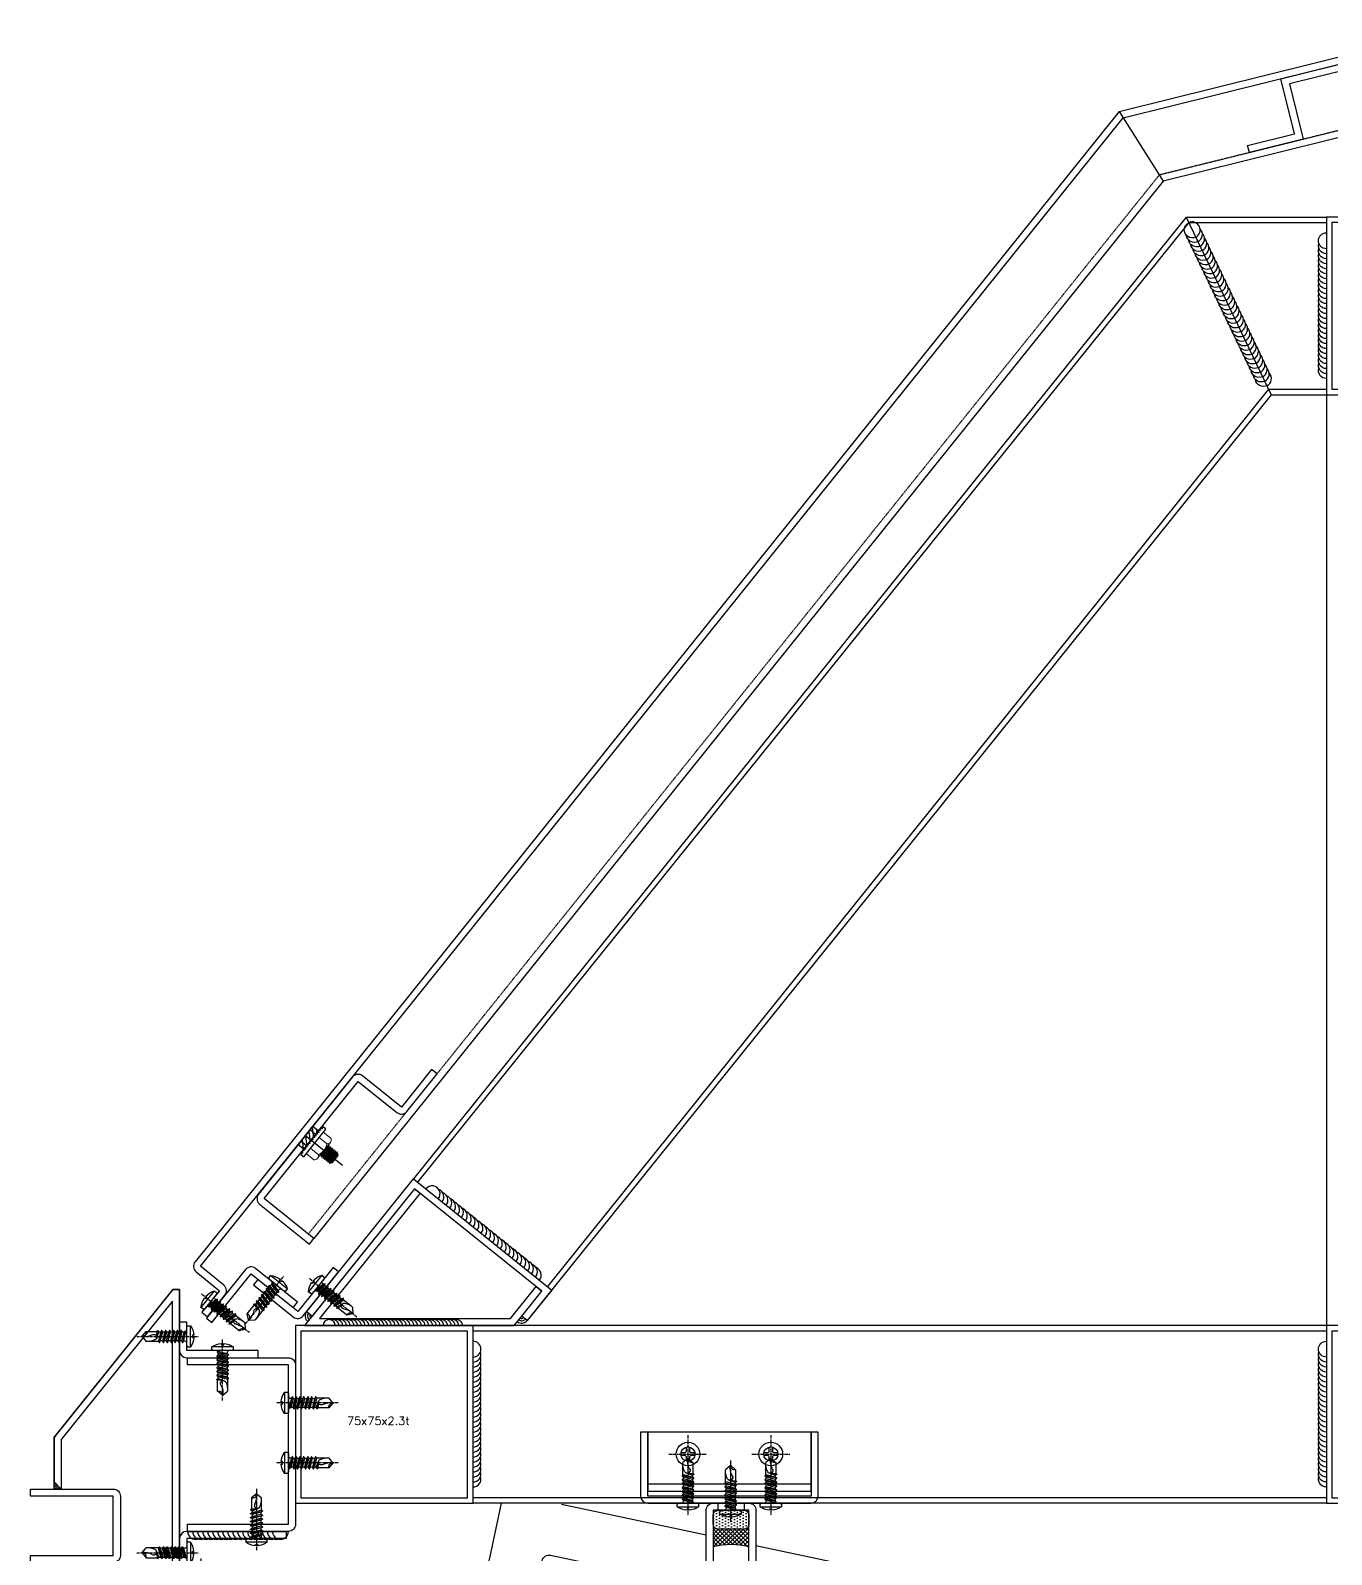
# Model space of a CAD drawing. Extents: x -3378 to 102197, y -3799 to 48702.
# Drawn here: x 85036 to 85586, y 9096 to 9740 of the extents above; entities that cross this region are included whole.
import ezdxf

# ---------------------------------------------------------------- set-up
doc = ezdxf.new("R2010")
doc.units = 0
doc.linetypes.add('CENTER', pattern=[2, 1.25, -0.25, 0.25, -0.25])
doc.linetypes.add('HIDDEN', pattern=[0.375, 0.25, -0.125])
for name, color, linetype in [('11', 11, 'Continuous'), ('24WELD', 55, 'Continuous'), ('3', 3, 'Continuous'), ('4', 4, 'Continuous'), ('6', 6, 'Continuous'), ('ARR', 6, 'Continuous'), ('BCM-DIM', 54, 'Continuous'), ('BCM-draft', 252, 'Continuous'), ('BCM-EXT', 2, 'Continuous'), ('BCM-SIL', 8, 'Continuous'), ('CL', 14, 'CENTER'), ('GM_SECT_15', 15, 'Continuous'), ('螺絲 固定五金 FASTENERS', 124, 'Continuous'), ('視覺模型鋁擠型暫替', 4, 'Continuous'), ('視覺模型鋁擠型暫替-RefEdit0', 4, 'Continuous'), ('金屬面材 METAL PANEL', 2, 'Continuous'), ('隱藏線 HIDDEN', 8, 'HIDDEN')]:
    doc.layers.add(name, color=color, linetype=linetype)
doc.layers.add('12', color=3, linetype='Continuous', lineweight=9)
doc.layers.add('不顯示', color=254, linetype='Continuous', plot=False)
doc.styles.add('DIM', font='simplex.shx', dxfattribs={"bigfont": 'chineset.shx'})
pattern_1 = [(45, (-80779.971, -992207.95374), (-0.44194173824, 0.44194173824), [])]

# ---------------------------------------------------------------- blocks, each defined once
blk = doc.blocks.new('A$C20AE7E0D')
at = {"layer": 'ARR', "color": 0, "linetype": 'CENTER', "ltscale": 0.87}
blk.add_line((21, 0), (-5.1, 0), dxfattribs=at)
at = {"layer": 'ARR', "color": 0, "linetype": 'ByBlock', "ltscale": 0.3}
for p, q in [((-1.61, -4.5), (-1.61, 4.5)), ((0.5, 2.24), (1.14, 1.9)), ((0.72, 2.13), (1.65, -2.5)), ((1.89, 1.9), (1.14, 1.9)), ((2.24, 2.5), (3.24, -2.5)), ((3.48, 1.9), (2.73, 1.9)), ((3.83, 2.5), (4.83, -2.5)), ((5.07, 1.9), (4.32, 1.9)), ((5.42, 2.5), (6.42, -2.5)), ((6.81, 1.9), (5.91, 1.9)), ((7.16, 2.5), (8.16, -2.5)), ((8.4, 1.9), (7.65, 1.9)), ((8.75, 2.5), (9.75, -2.5)), ((10.14, 1.9), (9.24, 1.9)), ((10.49, 2.5), (11.49, -2.5)), ((11.73, 1.9), (10.98, 1.9)), ((12.08, 2.5), (12.7, -0.6)), ((17.12, 2.1), (12.46, 2.1)), ((18.83, 0.06), (17.12, 2.1)), ((18.83, 0.06), (18.95, 0.06)), ((19, -0.01), (19, 0.01)), ((2.14, -1.9), (2.89, -1.9)), ((3.73, -1.9), (4.48, -1.9)), ((5.32, -1.9), (6.07, -1.9)), ((6.91, -1.9), (7.81, -1.9)), ((8.65, -1.9), (9.4, -1.9)), ((10.24, -1.9), (11.14, -1.9)), ((11.87, -2.1), (15.91, -2.1)), ((18.83, -0.06), (17.12, -2.1)), ((18.83, -0.06), (18.95, -0.06))]:
    blk.add_line(p, q, dxfattribs=at)
blk.add_lwpolyline([(-2.98, -0.5, 0.134476), (-1.61, -4.5), (-0.58, -4.5, 0.198912), (-0.44, -4.44), (-0.06, -4.06, 0.198912), (0, -3.92), (0, 3.92, 0.198912), (-0.06, 4.06), (-0.44, 4.44, 0.198912), (-0.58, 4.5), (-1.61, 4.5, 0.134562), (-2.98, 0.5), (-2.48, 0.5), (-2.48, -0.5), (-2.98, -0.5)], format="xyb", dxfattribs=at)
blk.add_lwpolyline([(1.14, 1.9), (2.14, -1.9), (1.8, -2.5), (1.65, -2.5), (1.3, -1.9), (0.3, 1.9), (0.5, 2.24)], dxfattribs=at)
for points in [[(3.24, -2.5), (2.89, -1.9), (1.89, 1.9), (2.24, 2.5), (2.39, 2.5), (2.73, 1.9), (3.73, -1.9), (3.39, -2.5)], [(4.83, -2.5), (4.48, -1.9), (3.48, 1.9), (3.83, 2.5), (3.98, 2.5), (4.32, 1.9), (5.32, -1.9), (4.98, -2.5)], [(6.42, -2.5), (6.07, -1.9), (5.07, 1.9), (5.42, 2.5), (5.57, 2.5), (5.91, 1.9), (6.91, -1.9), (6.57, -2.5)], [(8.16, -2.5), (7.81, -1.9), (6.81, 1.9), (7.16, 2.5), (7.31, 2.5), (7.65, 1.9), (8.65, -1.9), (8.31, -2.5)], [(9.75, -2.5), (9.4, -1.9), (8.4, 1.9), (8.75, 2.5), (8.9, 2.5), (9.24, 1.9), (10.24, -1.9), (9.9, -2.5)], [(11.49, -2.5), (11.14, -1.9), (10.14, 1.9), (10.49, 2.5), (10.64, 2.5), (10.98, 1.9), (11.98, -1.9), (11.64, -2.5)], [(12.08, 2.5), (11.73, 1.9), (12.7, -0.6), (12.46, 2.1), (12.23, 2.5)]]:
    blk.add_lwpolyline(points, close=True, dxfattribs=at)
for centre, radius, start, end in [((0.67, 3.07), 0.874, 220.33884, 257.78016), ((13.86, -0.29), 1.2, 56.15202, 236.15202), ((17.85, 6.88), 7.01, 241.64577, 278.00805), ((18.9, 1.75), 1.82, 168.86169, 267.68654), ((18.95, 0.01), 0.05, 0, 90), ((1.17, -3.34), 1.44, 84.73115, 144.21996), ((16.52, 4.88), 7.01, 241.64577, 274.95411), ((18.95, -0.01), 0.05, 270, 0)]:
    blk.add_arc(centre, radius, start, end, dxfattribs=at)
blk = doc.blocks.new('*U77')
at = {"color": 0, "linetype": 'ByBlock'}
blk.add_blockref('A$C20AE7E0D', (0, 0), dxfattribs=at)
blk = doc.blocks.new('123')
at = {"layer": '金屬面材 METAL PANEL', "linetype": 'Continuous'}
for p, q in [((-45.96, -11.95), (-3.96, -11.95)), ((-3.96, -11.95), (-3.96, -14.95)), ((-48.96, -38.34), (-48.96, -14.95)), ((-3.96, -14.95), (-45.96, -14.95)), ((-45.96, -14.95), (-45.96, -38.34)), ((-28.96, -38.34), (-45.96, -38.34)), ((-28.96, -41.34), (-28.96, -38.34)), ((-45.96, -41.34), (-28.96, -41.34))]:
    blk.add_line(p, q, dxfattribs=at)
blk.add_lwpolyline([(-48.96, 76.42), (-48.96, 64.42, 0.414214), (-45.96, 61.42), (-15.78, 61.42), (-15.78, 64.42), (-45.96, 64.42), (-45.96, 76.42), (-48.96, 76.42)], format="xyb", dxfattribs=at)
blk.add_lwpolyline([(-45.67, 61.42), (-3, 61.42, -0.414214), (0, 58.42), (0, -8.95, -0.414214), (-3, -11.95), (-45.67, -11.95), (-45.67, -8.95), (-3, -8.95), (-3, 58.42), (-45.67, 58.42)], format="xyb", close=True, dxfattribs=at)
for centre, start, end in [((-45.96, -14.95), 90, 180), ((-45.96, -38.34), 180, 270)]:
    blk.add_arc(centre, 3, start, end, dxfattribs=at)
at = {"layer": '螺絲 固定五金 FASTENERS', "xscale": -1}
blk.add_blockref('*U77', (-45.96, 70.42), dxfattribs=at)
at = {"layer": '螺絲 固定五金 FASTENERS'}
for p, xscale, rotation in [((-30.78, 64.42), -1.000000000000001, 90), ((-3, 42.35), -1, 180), ((-3, 17.03), -1, 180), ((-39.96, -44.34), -1, 270)]:
    blk.add_blockref('*U77', p, dxfattribs=dict(at, xscale=xscale, rotation=rotation))
for p, rotation in [((-16.46, -14.95), 90), ((-45.96, -20.95), 180)]:
    blk.add_blockref('*U77', p, dxfattribs=dict(at, rotation=rotation))
blk = doc.blocks.new('雨遮外緣鋁擠型03')
at = {"layer": '視覺模型鋁擠型暫替', "linetype": 'Continuous'}
h = blk.add_hatch(dxfattribs=at)
h.set_pattern_fill('ANSI31', color=1, scale=5)
h.set_pattern_definition(pattern_1)
h.paths.add_polyline_path([(0, 53), (3, 53), (0, 56)])
h = blk.add_hatch(dxfattribs=at)
h.set_pattern_fill('ANSI31', color=1, scale=5)
h.set_pattern_definition(pattern_1)
h.paths.add_polyline_path([(0, 19), (3, 22), (0, 22)])
for p, q in [((0, 56), (0, 56)), ((0, 56), (0, 56)), ((0, 56), (3, 53)), ((3, 22), (0, 19)), ((0, 19), (0, 19)), ((0, 19), (0, 19))]:
    blk.add_line(p, q, dxfattribs=at)
at = {"layer": '視覺模型鋁擠型暫替', "color": 1, "linetype": 'Continuous'}
for points in [[(3, 53), (0, 53), (0, 56), (3, 53)], [(3, 22), (0, 22), (0, 19), (3, 22)]]:
    blk.add_lwpolyline(points, dxfattribs=at)
at = {"layer": '金屬面材 METAL PANEL'}
blk.add_lwpolyline([(0, 19), (0, 2.54, 0.3543), (2.38, -0.39), (49.38, -10.35, 0.476787), (53, -7.42), (53, 137.36), (50.11, 137.36), (0.66, 75.82, 0.170863), (0, 73.94), (0, 56)], format="xyb", dxfattribs=at)
blk.add_lwpolyline([(2.99, 22), (3, 2.54), (50, -7.42), (50, 132.43), (3, 73.94), (2.99, 53)], dxfattribs=at)
blk.add_lwpolyline([(-10, 53), (25, 53, -0.414214), (28, 50), (28, 25, -0.414214), (25, 22), (-10, 22), (-10, 25), (25, 25), (25, 50), (-10, 50)], format="xyb", close=True, dxfattribs=at)
at = {"layer": '隱藏線 HIDDEN'}
blk.add_lwpolyline([(0, 53), (0, 75), (50.11, 137.36), (53, 137.36), (53, -11.12), (0, 0.11), (0, 22)], dxfattribs=at)
blk = doc.blocks.new('A$C19b21843')
at = {"layer": '11'}
blk.add_lwpolyline([(3.5, 4), (3, 3.5), (3.5, 3), (3, 2.5), (3.5, 2), (3, 1.5), (3.5, 1), (3.5, 0), (5, 0), (5, 15), (3.5, 15), (3.5, 14), (3, 13.5), (3.5, 13), (3, 12.5), (3.5, 12), (3, 11.5), (3.5, 11), (3, 10.5), (3.5, 10), (3, 9.5), (3.5, 9), (3, 8.5), (3.5, 8), (3, 7.5), (3.5, 7), (3, 6.5), (3.5, 6), (3, 5.5), (3.5, 5), (3, 4.5)], close=True, dxfattribs=at)
at = {"layer": '12'}
for p, q in [((5, 13.25), (9.17, 13.25)), ((9.17, 10.37), (5, 10.37)), ((10, 11.81), (10, 3.19)), ((10, 10.03), (10.19, 10.03)), ((10.46, 10.5), (10.89, 4.57)), ((10.73, 10.03), (11.06, 10.03)), ((11.34, 10.5), (11.77, 4.57)), ((11.61, 10.03), (11.94, 10.03)), ((12.21, 10.5), (12.64, 4.57)), ((12.48, 10.03), (12.81, 10.03)), ((13.09, 10.5), (13.52, 4.57)), ((13.36, 10.03), (13.69, 10.03)), ((13.96, 10.5), (14.39, 4.57)), ((14.23, 10.03), (14.56, 10.03)), ((14.84, 10.5), (15.27, 4.57)), ((9.17, 4.63), (5, 4.63)), ((9.17, 1.75), (5, 1.75)), ((10, 4.95), (10.02, 4.57)), ((10.62, 4.97), (10.25, 4.97)), ((11.5, 4.97), (11.13, 4.97)), ((12.38, 4.97), (12, 4.97)), ((13.25, 4.97), (12.88, 4.97)), ((14.12, 4.97), (13.75, 4.97)), ((15, 4.97), (14.63, 4.97))]:
    blk.add_line(p, q, dxfattribs=at)
for points in [[(10, 4.59), (10.02, 4.57), (10.25, 4.97), (10, 8.4)], [(15.11, 10.03), (15.47, 10.03), (15.47, 5.41)], [(15.47, 10.03), (16, 9.5), (16, 5.5), (15.5, 5)]]:
    blk.add_lwpolyline(points, dxfattribs=at)
for points in [[(10.73, 10.03), (10.46, 10.5), (10.19, 10.03), (10.62, 4.97), (10.89, 4.57), (11.13, 4.97)], [(11.61, 10.03), (11.34, 10.5), (11.06, 10.03), (11.5, 4.97), (11.77, 4.57), (12, 4.97)], [(12.48, 10.03), (12.21, 10.5), (11.94, 10.03), (12.38, 4.97), (12.64, 4.57), (12.88, 4.97)], [(13.36, 10.03), (13.09, 10.5), (12.81, 10.03), (13.25, 4.97), (13.52, 4.57), (13.75, 4.97)], [(14.23, 10.03), (13.96, 10.5), (13.69, 10.03), (14.12, 4.97), (14.39, 4.57), (14.63, 4.97)], [(15.11, 10.03), (14.84, 10.5), (14.56, 10.03), (15, 4.97), (15.27, 4.57), (15.5, 4.97)]]:
    blk.add_lwpolyline(points, close=True, dxfattribs=at)
for centre, radius, start, end in [((8.34, 11.81), 1.66, 300, 60), ((4.63, 7.5), 5.37, 327.68598, 32.31401), ((8.34, 3.19), 1.66, 300, 60)]:
    blk.add_arc(centre, radius, start, end, dxfattribs=at)
at = {"layer": '3'}
for p, q in [((0, 12.01), (3.25, 8.75)), ((3, 10.5), (0, 10.5)), ((0, 9.74), (3.12, 6.62)), ((0, 7.48), (3.49, 3.99)), ((1.77, 12.5), (3.38, 10.88)), ((0, 5.22), (2.72, 2.5)), ((0, 4.5), (3, 4.5)), ((0, 2.96), (0.46, 2.5))]:
    blk.add_line(p, q, dxfattribs=at)
at = {"layer": '4'}
blk.add_line((0, 7.5), (20, 7.5), dxfattribs=at)
at = {"layer": '6'}
blk.add_lwpolyline([(0, 12.5), (3, 12.5), (3.5, 12), (3, 11.5), (3.5, 11), (3, 10.5), (3.5, 10), (3, 9.5), (3.5, 9), (3, 8.5), (3.5, 8), (3, 7.5), (3.5, 7), (3, 6.5), (3.5, 6), (3, 5.5), (3.5, 5), (3, 4.5), (3.5, 4), (3, 3.5), (3.5, 3), (3, 2.5), (0, 2.5)], close=True, dxfattribs=at)
blk = doc.blocks.new('75x75x2.3t')
at = {"layer": 'GM_SECT_15'}
for points in [[(0, -75), (75, -75), (75, 0), (0, 0)], [(2.3, -72.7), (72.7, -72.7), (72.7, -2.3), (2.3, -2.3)]]:
    blk.add_lwpolyline(points, close=True, dxfattribs=at)
at = {"layer": '不顯示', "linetype": 'Continuous', "insert": (21.79, -38.48), "char_height": 3.5, "attachment_point": 1, "style": 'DIM'}
blk.add_mtext_dynamic_manual_height_columns('75x75x2.3t', width=3.4858, gutter_width=17.5, heights=[0], dxfattribs=at)
blk = doc.blocks.new('*U35')
blk.add_lwpolyline([(1.22, 0.68), (2.48, 0.68, -0.398336), (3.02, 0.16, -0.027263), (3.02, -0.16, -0.398336), (2.48, -0.68), (1.22, -0.68, 0.414214), (0.68, -1.22), (0.68, -2.48, -0.398336), (0.16, -3.02, -0.027263), (-0.16, -3.02, -0.398336), (-0.68, -2.48), (-0.68, -1.22, 0.414214), (-1.22, -0.68), (-2.48, -0.68, -0.398336), (-3.02, -0.16, -0.027263), (-3.02, 0.16, -0.398336), (-2.48, 0.68), (-1.22, 0.68, 0.414214), (-0.68, 1.22), (-0.68, 2.48, -0.398336), (-0.16, 3.02, -0.027263), (0.16, 3.02, -0.398336), (0.68, 2.48), (0.68, 1.22, 0.414214)], format="xyb", close=True)
blk.add_circle((0, 0), 5)
at = {"layer": 'CL'}
for p, q in [((0, 8.04), (0, -8.04)), ((-8.04, 0), (8.04, 0))]:
    blk.add_line(p, q, dxfattribs=at)
blk = doc.blocks.new('圓孔6mm')
at = {"layer": '視覺模型鋁擠型暫替', "color": 6, "linetype": 'Continuous'}
blk.add_circle((0, 0), 3, dxfattribs=at)
at = {"layer": 'BCM-draft'}
blk.add_blockref('*U35', (0, 0), dxfattribs=at)
blk = doc.blocks.new('4t托架')
at = {"layer": '視覺模型鋁擠型暫替', "color": 6, "linetype": 'Continuous'}
blk.add_line((-0.7, -22), (-69.7, -22), dxfattribs=at)
at = {"layer": '視覺模型鋁擠型暫替', "color": 6, "linetype": 'Continuous', "elevation": 0}
blk.add_lwpolyline([(-69.7, -25), (-0.7, -25), (-0.7, 0), (-69.7, 0)], close=True, dxfattribs=at)
at = {"layer": '金屬面材 METAL PANEL', "linetype": 'Continuous', "elevation": 0}
blk.add_lwpolyline([(-69.7, 0), (-72.7, 0), (-72.7, -27, 0.414214), (-69.7, -30), (-0.7, -30, 0.414214), (2.3, -27), (2.3, 0), (-0.7, 0), (-0.7, -27), (-69.7, -27)], format="xyb", close=True, dxfattribs=at)
at = {"layer": '螺絲 固定五金 FASTENERS', "xscale": -1, "rotation": 270}
for p in [(-52.7, -30), (-17.7, -30)]:
    blk.add_blockref('*U77', p, dxfattribs=at)
at = {"layer": '視覺模型鋁擠型暫替', "linetype": 'Continuous'}
for p in [(-52.7, -9.26), (-17.7, -9.26)]:
    blk.add_blockref('圓孔6mm', p, dxfattribs=at)
blk = doc.blocks.new('*U644')
for centre, end in [((-0.3, -9), 16.3529), ((-0.1, -4), 88.1431), ((-0.2, -6.5), 16.3529), ((-0.5, -16.5), 16.3529), ((-0.6, -19), 16.3529), ((-0.5, -14), 16.3529), ((-0.4, -11.5), 16.3529), ((-1, -31.5), 16.3529), ((-0.9, -29), 16.3529), ((-0.9, -26.5), 16.3529), ((-0.8, -24), 16.3529), ((-0.7, -21.5), 16.3529), ((-1.3, -41.5), 16.3529), ((-1.3, -39), 16.3529), ((-1.2, -36.5), 16.3529), ((-1.1, -34), 16.3529), ((-1.7, -51.5), 16.3529), ((-1.6, -49), 16.3529), ((-1.4, -44), 16.3529), ((-1.5, -46.5), 16.3529), ((-2, -61.5), 16.3529), ((-1.8, -56.5), 16.3529), ((-1.9, -59), 16.3529), ((-1.7, -54), 16.3529), ((-2.2, -69), 16.3529), ((-2.3, -71.5), 16.3529), ((-2.2, -66.5), 16.3529), ((-2.1, -64), 16.3529), ((-2.6, -81.5), 16.3529), ((-2.6, -79), 16.3529), ((-2.5, -76.5), 16.3529), ((-2.4, -74), 16.3529), ((-2.9, -89), 16.3529), ((-2.7, -84), 16.3529), ((-2.8, -86.5), 16.3529)]:
    blk.add_arc(centre, 4, 268.1431, end)
blk = doc.blocks.new('*U645')
for centre, end in [((-76.76, 39.88), 260.75881), ((-74.54, 38.72), 260.75881), ((-72.32, 37.57), 260.75881), ((-70.11, 36.42), 260.75881), ((-67.89, 35.27), 260.75881), ((-65.67, 34.11), 260.75881), ((-63.45, 32.96), 260.75881), ((-61.23, 31.81), 260.75881), ((-59.01, 30.66), 260.75881), ((-56.79, 29.5), 260.75881), ((-54.58, 28.35), 260.75881), ((-52.36, 27.2), 260.75881), ((-50.14, 26.05), 260.75881), ((-47.92, 24.89), 260.75881), ((-45.7, 23.74), 260.75881), ((-43.48, 22.59), 260.75881), ((-41.26, 21.44), 260.75881), ((-39.05, 20.28), 260.75881), ((-36.83, 19.13), 260.75881), ((-34.61, 17.98), 260.75881), ((-32.39, 16.83), 260.75881), ((-30.17, 15.67), 260.75881), ((-27.95, 14.52), 260.75881), ((-25.73, 13.37), 260.75881), ((-23.52, 12.22), 260.75881), ((-21.3, 11.06), 260.75881), ((-19.08, 9.91), 260.75881), ((-16.86, 8.76), 260.75881), ((-14.64, 7.61), 260.75881), ((-12.42, 6.45), 260.75881), ((-10.21, 5.3), 260.75881), ((-7.99, 4.15), 260.75881), ((-5.77, 3), 260.75881), ((-3.55, 1.84), 332.54896)]:
    blk.add_arc(centre, 4, 152.54896, end)
blk = doc.blocks.new('*U647')
for centre, end in [((-68.96, 2.24), 286.35291), ((-66.47, 2.15), 286.35291), ((-63.97, 2.07), 286.35291), ((-61.47, 1.99), 286.35291), ((-58.97, 1.91), 286.35291), ((-56.47, 1.83), 286.35291), ((-53.97, 1.75), 286.35291), ((-51.47, 1.67), 286.35291), ((-48.97, 1.59), 286.35291), ((-46.48, 1.51), 286.35291), ((-43.98, 1.43), 286.35291), ((-41.48, 1.34), 286.35291), ((-38.98, 1.26), 286.35291), ((-36.48, 1.18), 286.35291), ((-33.98, 1.1), 286.35291), ((-31.48, 1.02), 286.35291), ((-28.98, 0.94), 286.35291), ((-26.49, 0.86), 286.35291), ((-23.99, 0.78), 286.35291), ((-21.49, 0.7), 286.35291), ((-18.99, 0.62), 286.35291), ((-16.49, 0.53), 286.35291), ((-13.99, 0.45), 286.35291), ((-11.49, 0.37), 286.35291), ((-9, 0.29), 286.35291), ((-6.5, 0.21), 286.35291), ((-4, 0.13), 358.14306)]:
    blk.add_arc(centre, 4, 178.14306, end)
blk = doc.blocks.new('*U648')
for centre, end in [((-76.76, 39.88), 260.75881), ((-74.54, 38.72), 260.75881), ((-72.32, 37.57), 260.75881), ((-70.11, 36.42), 260.75881), ((-67.89, 35.27), 260.75881), ((-65.67, 34.11), 260.75881), ((-63.45, 32.96), 260.75881), ((-61.23, 31.81), 260.75881), ((-59.01, 30.66), 260.75881), ((-56.79, 29.5), 260.75881), ((-54.58, 28.35), 260.75881), ((-52.36, 27.2), 260.75881), ((-50.14, 26.05), 260.75881), ((-47.92, 24.89), 260.75881), ((-45.7, 23.74), 260.75881), ((-43.48, 22.59), 260.75881), ((-41.26, 21.44), 260.75881), ((-39.05, 20.28), 260.75881), ((-36.83, 19.13), 260.75881), ((-34.61, 17.98), 260.75881), ((-32.39, 16.83), 260.75881), ((-30.17, 15.67), 260.75881), ((-27.95, 14.52), 260.75881), ((-25.73, 13.37), 260.75881), ((-23.52, 12.22), 260.75881), ((-21.3, 11.06), 260.75881), ((-19.08, 9.91), 260.75881), ((-16.86, 8.76), 260.75881), ((-14.64, 7.61), 260.75881), ((-12.42, 6.45), 260.75881), ((-10.21, 5.3), 260.75881), ((-7.99, 4.15), 260.75881), ((-5.77, 3), 260.75881), ((-3.55, 1.84), 332.54896)]:
    blk.add_arc(centre, 4, 152.54896, end)
blk = doc.blocks.new('*U649')
for centre, end in [((-68.96, 2.24), 286.35291), ((-66.47, 2.15), 286.35291), ((-63.97, 2.07), 286.35291), ((-61.47, 1.99), 286.35291), ((-58.97, 1.91), 286.35291), ((-56.47, 1.83), 286.35291), ((-53.97, 1.75), 286.35291), ((-51.47, 1.67), 286.35291), ((-48.97, 1.59), 286.35291), ((-46.48, 1.51), 286.35291), ((-43.98, 1.43), 286.35291), ((-41.48, 1.34), 286.35291), ((-38.98, 1.26), 286.35291), ((-36.48, 1.18), 286.35291), ((-33.98, 1.1), 286.35291), ((-31.48, 1.02), 286.35291), ((-28.98, 0.94), 286.35291), ((-26.49, 0.86), 286.35291), ((-23.99, 0.78), 286.35291), ((-21.49, 0.7), 286.35291), ((-18.99, 0.62), 286.35291), ((-16.49, 0.53), 286.35291), ((-13.99, 0.45), 286.35291), ((-11.49, 0.37), 286.35291), ((-9, 0.29), 286.35291), ((-6.5, 0.21), 286.35291), ((-4, 0.13), 358.14306)]:
    blk.add_arc(centre, 4, 178.14306, end)
blk = doc.blocks.new('*U640')
for centre, end in [((-68.96, 2.24), 286.35291), ((-66.47, 2.15), 286.35291), ((-63.97, 2.07), 286.35291), ((-61.47, 1.99), 286.35291), ((-58.97, 1.91), 286.35291), ((-56.47, 1.83), 286.35291), ((-53.97, 1.75), 286.35291), ((-51.47, 1.67), 286.35291), ((-48.97, 1.59), 286.35291), ((-46.48, 1.51), 286.35291), ((-43.98, 1.43), 286.35291), ((-41.48, 1.34), 286.35291), ((-38.98, 1.26), 286.35291), ((-36.48, 1.18), 286.35291), ((-33.98, 1.1), 286.35291), ((-31.48, 1.02), 286.35291), ((-28.98, 0.94), 286.35291), ((-26.49, 0.86), 286.35291), ((-23.99, 0.78), 286.35291), ((-21.49, 0.7), 286.35291), ((-18.99, 0.62), 286.35291), ((-16.49, 0.53), 286.35291), ((-13.99, 0.45), 286.35291), ((-11.49, 0.37), 286.35291), ((-9, 0.29), 286.35291), ((-6.5, 0.21), 286.35291), ((-4, 0.13), 358.14306)]:
    blk.add_arc(centre, 4, 178.14306, end)
blk = doc.blocks.new('*U642')
for centre, end in [((-4.23, -4.93), 337.57004), ((-2.61, -3.04), 49.36019), ((-10.75, -12.52), 337.57004), ((-9.12, -10.62), 337.57004), ((-7.49, -8.73), 337.57004), ((-5.86, -6.83), 337.57004), ((-17.26, -20.11), 337.57004), ((-15.63, -18.21), 337.57004), ((-14, -16.31), 337.57004), ((-12.37, -14.42), 337.57004), ((-23.77, -27.7), 337.57004), ((-22.14, -25.8), 337.57004), ((-20.52, -23.9), 337.57004), ((-18.89, -22.01), 337.57004), ((-30.29, -35.29), 337.57004), ((-28.66, -33.39), 337.57004), ((-27.03, -31.49), 337.57004), ((-25.4, -29.59), 337.57004), ((-36.8, -42.87), 337.57004), ((-35.17, -40.98), 337.57004), ((-33.54, -39.08), 337.57004), ((-31.91, -37.18), 337.57004), ((-43.31, -50.46), 337.57004), ((-41.68, -48.56), 337.57004), ((-40.06, -46.67), 337.57004), ((-38.43, -44.77), 337.57004), ((-44.94, -52.36), 337.57004)]:
    blk.add_arc(centre, 4, 229.36019, end)
blk = doc.blocks.new('外懸包板斷面(東側)01')
at = {"layer": 'BCM-SIL'}
h = blk.add_hatch(dxfattribs=at)
h.set_pattern_fill('DOTS', color=256, scale=20, angle=90, style=0)
h.set_pattern_definition([(270, (5743.2368, 36187.2414), (-1.25, -0.625), [0, -1.25])])
h.paths.add_polyline_path([(278.47, 42.06, -0.414214), (280.47, 44.06), (291.47, 44.06, -0.414214), (293.47, 42.06), (293.47, 38.08, -0.414214), (291.47, 36.08), (280.47, 36.08, -0.414214), (278.47, 38.08)])
h = blk.add_hatch(dxfattribs=at)
h.set_pattern_fill('ANSI37', color=256, scale=10, style=0)
h.set_pattern_definition([(315, (5743.2368, 36187.2414), (-0.883883476, -0.883883476), []), (225, (5743.2368, 36187.2414), (-0.883883476, 0.883883476), [])])
h.paths.add_polyline_path([(278.47, 38.08, 0.414214), (280.47, 36.08), (291.47, 36.08, 0.414214), (293.47, 38.08), (293.47, 28.56, 0.133333), (278.47, 28.56)])
at = {"layer": 'BCM-EXT', "color": 8, "linetype": 'HIDDEN'}
for p, q in [((467.03, 608.3), (589.21, 638.59)), ((107.38, 160.74), (467.03, 608.3))]:
    blk.add_line(p, q, dxfattribs=at)
at = {"layer": 'BCM-EXT', "linetype": 'Continuous'}
for p, q in [((449.98, 634.98), (468.58, 605.59, 0)), ((589.93, 635.7, 0), (468.58, 605.59, 0)), ((468.58, 605.59, 0), (109.72, 158.86))]:
    blk.add_line(p, q, dxfattribs=at)
at = {"layer": 'BCM-SIL', "elevation": 0}
blk.add_lwpolyline([(291.47, 36.08), (280.47, 36.08, -0.414214), (278.47, 38.08), (278.47, 42.06, -0.414214), (280.47, 44.06), (291.47, 44.06, -0.414214), (293.47, 42.06), (293.47, 38.08, -0.414214)], format="xyb", close=True, dxfattribs=at)
at = {"layer": 'BCM-SIL'}
blk.add_arc((285.97, 0.94), 28.62, 74.81071, 105.18929, dxfattribs=at)
at = {"layer": 'GM_SECT_15'}
for p, q in [((478.22, 590.33), (151.77, 184.08)), ((479.32, 588.03), (153.56, 182.64)), ((478.22, 590.33), (537.51, 590.33)), ((478.24, 590.34), (514.17, 515.33)), ((479.32, 588.03), (537.51, 588.03)), ((514.17, 515.33), (199.87, 124.21)), ((513.07, 517.63), (208.44, 138.54)), ((513.07, 517.63), (537.51, 517.63)), ((514.17, 515.33), (537.51, 515.33)), ((537.51, 515.33), (537.52, 122.06)), ((537.52, 122.06), (176.96, 122.06)), ((537.52, 119.76), (176.96, 119.76)), ((537.52, 49.36), (176.96, 49.36)), ((537.52, 47.06), (176.96, 47.06))]:
    blk.add_line(p, q, dxfattribs=at)
for points in [[(106.69, 127.97), (151.77, 184.08), (210.23, 137.1), (199.87, 124.21), (197.53, 126.09), (206.01, 136.64), (152.23, 179.86), (109.03, 126.1)], [(152.23, 179.86), (105.79, 122.06), (194.3, 122.06), (197.53, 126.09)], [(152.23, 179.86), (154.57, 177.98), (112.05, 125.06), (192.86, 125.06), (203.67, 138.52), (206.01, 136.64)]]:
    blk.add_lwpolyline(points, dxfattribs=at)
at = {"layer": '視覺模型鋁擠型暫替', "linetype": 'Continuous'}
blk.add_line((106.69, 127.97), (109.02, 126.09), dxfattribs=at)
at = {"layer": '視覺模型鋁擠型暫替', "color": 7, "linetype": 'Continuous'}
for centre, radius, start, end in [((109.02, 126.09), 3, 141.17283, 231.21739), ((109.02, 126.09), 2, 141.17283, 231.21751), ((109.02, 126.09), 1, 141.17283, 231.21788), ((197.53, 126.09), 3, 231.20986, 321.25442), ((197.53, 126.09), 2, 231.20974, 321.25442), ((197.53, 126.09), 1, 231.20937, 321.25442)]:
    blk.add_arc(centre, radius, start, end, dxfattribs=at)
at = {"layer": '視覺模型鋁擠型暫替', "linetype": 'Continuous'}
for radius, start in [(1, 51.21641), (3, 51.2169)]:
    blk.add_arc((109.02, 126.09), radius, start, 51.21728, dxfattribs=at)
at = {"layer": '金屬面材 METAL PANEL'}
for p, q in [((449.98, 634.98), (595.02, 670.96)), ((451.7, 632.31), (595.39, 667.96)), ((61.85, 147.14), (451.7, 632.31)), ((188.85, 47.06), (176.38, -11.81)), ((214.31, 46.59), (275.47, 33.64)), ((296.47, 29.19), (414.86, 4.11))]:
    blk.add_line(p, q, dxfattribs=at)
at = {"layer": '金屬面材 METAL PANEL', "linetype": 'Continuous', "elevation": 0}
blk.add_lwpolyline([(589.93, 635.69), (583.43, 661.9), (521.85, 646.63), (527.62, 623.33), (504.95, 617.71), (504.23, 620.62), (523.99, 625.52), (518.21, 648.82), (585.62, 665.53), (592.84, 636.41), (589.93, 635.69)], dxfattribs=at)
at = {"layer": '金屬面材 METAL PANEL'}
for points in [[(449.98, 634.98), (59.51, 149.02, 0.411756), (59.95, 144.82), (69.8, 136.76), (62.42, 127.73), (64.74, 125.83), (72.12, 134.86, 0.414214), (71.7, 139.09), (61.85, 147.14)], [(193.34, -37.89), (206.19, 22.76, -0.414214), (209.75, 25.07), (275.47, 11.15), (275.47, 44.06, -0.414214), (278.47, 47.06), (291.47, 47.06), (291.47, 44.06), (278.47, 44.06), (278.47, 11.15, -0.476769), (274.85, 8.21), (209.13, 22.14)], [(572.01, -70.12), (560.01, -70.12), (560.01, -114.94, -0.476769), (556.39, -117.87), (373.31, -79.09, -0.414214), (372.08, -77.19), (385.22, -15.17), (295.85, 3.77, -0.354308), (293.47, 6.7), (293.47, 44.06), (280.47, 44.06), (280.47, 47.06), (293.47, 47.06, -0.414214), (296.47, 44.06), (296.47, 6.7), (385.84, -12.23, -0.414214), (388.16, -15.79), (375.31, -76.44), (557.01, -114.94), (557.01, -70.12, -0.414214), (560.01, -67.12), (572.01, -67.12)]]:
    blk.add_lwpolyline(points, format="xyb", dxfattribs=at)
at = {"layer": '金屬面材 METAL PANEL', "linetype": 'Continuous'}
blk.add_lwpolyline([(109.73, 158.85), (88.69, 175.76), (128.43, 225.22), (144.8, 212.06, 0.414214), (149.02, 212.52), (161.77, 228.39), (159.43, 230.27), (146.68, 214.4), (130.31, 227.56, 0.414211), (126.1, 227.1), (86.35, 177.64, 0.414226), (86.81, 173.42), (107.85, 156.51), (109.73, 158.85)], format="xyb", dxfattribs=at)
at = {"layer": '金屬面材 METAL PANEL'}
for points in [[(66.68, 123.32), (83.24, 143.89), (100.95, 129.65), (102.83, 131.99), (85.12, 146.22, 0.414214), (80.9, 145.76), (64.34, 125.2)], [(117.83, 146.62), (102.92, 128.07), (86.08, 141.6), (84.2, 139.26), (101.04, 125.73, 0.414214), (105.26, 126.19), (120.16, 144.74)]]:
    blk.add_lwpolyline(points, format="xyb", close=True, dxfattribs=at)
at = {"layer": '24WELD'}
for name, p, xscale, yscale, zscale, rotation in [('*U645', (479.36, 588), 0.8437500000000008, 0.8437500000000008, 0.8437500000000008, 143.0451500219377), ('*U648', (479.36, 588), -0.8437500000000008, 0.8437500000000008, 0.8437500000000008, 268.1430628016458), ('*U647', (537.51, 583.75), -0.8437500000000008, 0.8437500000000008, 0.8437500000000008, 268.1430628016458), ('*U642', (157.03, 179.85), 0.8437500000000009, 0.8437500000000009, 0.8437500000000009, 91.85693719835425), ('*U644', (113.66, 122.06), 0.632812500000001, 0.632812500000001, 0.632812500000001, 91.85693719835425), ('*U649', (176.96, 115.48), 0.8437500000000009, 0.8437500000000009, 0.8437500000000009, 91.85693719835425), ('*U640', (537.52, 115.48), -0.8437500000000008, 0.8437500000000008, 0.8437500000000008, 268.1430628016458)]:
    blk.add_blockref(name, p, dxfattribs=dict(at, xscale=xscale, yscale=yscale, zscale=zscale, rotation=rotation))
at = {"layer": 'BCM-DIM', "rotation": 321.2133050917614}
blk.add_blockref('A$C19b21843', (101.52, 196.52), dxfattribs=at)
at = {"layer": 'GM_SECT_15', "rotation": 359.9999972778685}
for p in [(537.51, 590.33), (101.96, 122.06), (537.52, 122.06)]:
    blk.add_blockref('75x75x2.3t', p, dxfattribs=at)
at = {"layer": '螺絲 固定五金 FASTENERS', "xscale": -1}
for p, rotation in [((93.97, 139.11), 51.21565360054595), ((111.56, 138.83), 141.2156536005459), ((66.11, 132.25), 141.2156536005459), ((285.8, 44.06), 270)]:
    blk.add_blockref('*U77', p, dxfattribs=dict(at, rotation=rotation))
at = {"layer": '視覺模型鋁擠型暫替-RefEdit0'}
blk.add_blockref('123', (101.96, 47.06), dxfattribs=at)
at = {"layer": '金屬面材 METAL PANEL', "linetype": 'Continuous'}
for name, p in [('雨遮外緣鋁擠型03', (0, 0)), ('4t托架', (320.47, 77.06))]:
    blk.add_blockref(name, p, dxfattribs=at)
blk = doc.blocks.new('*U544')
for centre, end in [((1.43, 43.98), 196.35291), ((1.51, 46.48), 196.35291), ((1.18, 36.48), 196.35291), ((1.26, 38.98), 196.35291), ((1.34, 41.48), 196.35291), ((0.94, 28.98), 196.35291), ((1.02, 31.48), 196.35291), ((1.1, 33.98), 196.35291), ((0.62, 18.99), 196.35291), ((0.7, 21.49), 196.35291), ((0.78, 23.99), 196.35291), ((0.86, 26.49), 196.35291), ((0.37, 11.49), 196.35291), ((0.45, 13.99), 196.35291), ((0.53, 16.49), 196.35291), ((0.13, 4), 268.14306), ((0.21, 6.5), 196.35291), ((0.29, 9), 196.35291)]:
    blk.add_arc(centre, 4, 88.14306, end)

msp = doc.modelspace()

# ---------------------------------------------------------------- block references
at = {"layer": '24WELD', "xscale": 0.8437500000000008, "yscale": 0.8437500000000008, "zscale": 0.8437500000000008, "rotation": 91.85693719835425}
msp.add_blockref('*U544', (85144.818, 9105.983, 0), dxfattribs=at)
at = {"layer": '視覺模型鋁擠型暫替', "linetype": 'Continuous'}
msp.add_blockref('外懸包板斷面(東側)01', (85045.856, 9070.87, 0), dxfattribs=at)

doc.saveas('drawing.dxf')
